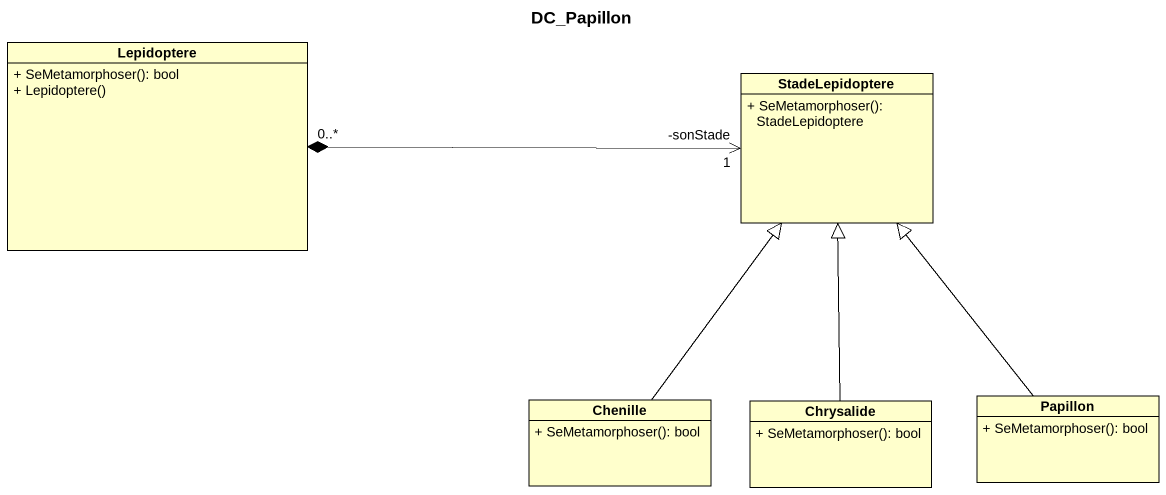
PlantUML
@startuml
title DC_Papillon
hide circle
hide empty members
skinparam classAttributeIconSize 0
class Lepidoptere {
  + SeMetamorphoser(): bool
  + Lepidoptere()
}
class StadeLepidoptere {
  + SeMetamorphoser(): StadeLepidoptere
}
class Chenille {
  + SeMetamorphoser(): bool
}
class Chrysalide {
  + SeMetamorphoser(): bool
}
class Papillon {
  + SeMetamorphoser(): bool
}
Lepidoptere "0..*" *-right-> "-sonStade\n1" StadeLepidoptere
Chenille -up-|> StadeLepidoptere
Chrysalide -up-|> StadeLepidoptere
Papillon -up-|> StadeLepidoptere
@enduml
